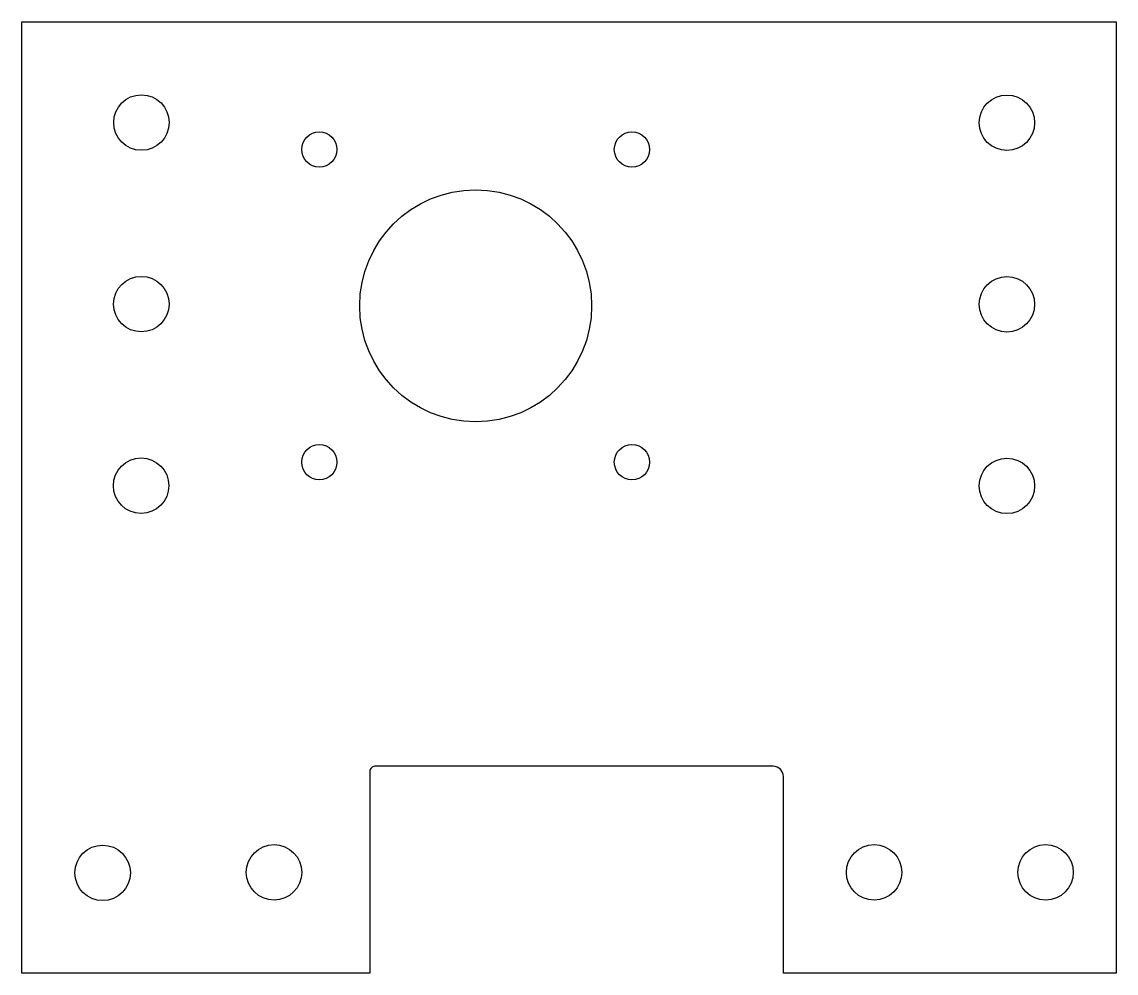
# Model space of a CAD drawing. Header units: millimetres. Extents: x -45 to 63, y -476 to -382.
import ezdxf

# ---------------------------------------------------------------- set-up
doc = ezdxf.new("R2010")
doc.units = ezdxf.units.MM
doc.layers.get('0').update_dxf_attribs({"linetype": 'CONTINUOUS'})

msp = doc.modelspace()

# ---------------------------------------------------------------- linework, layer by layer
msp.add_lwpolyline([(29.49, -455.5), (-10.01, -455.5, 0.414214), (-10.51, -456), (-10.51, -476), (-45.01, -476), (-45.01, -381.7), (63.49, -381.7), (63.49, -476), (30.49, -476), (30.49, -456.5, 0.414214)], format="xyb", close=True)
for centre, radius in [((-33.16, -391.68), 2.75), ((52.66, -391.7), 2.75), ((-15.52, -394.35), 1.75), ((15.48, -394.35), 1.75), ((-0.02, -409.85), 11.5), ((-33.17, -409.68), 2.75), ((52.66, -409.7), 2.75), ((-15.52, -425.35), 1.75), ((15.48, -425.35), 1.75), ((-33.19, -427.68), 2.75), ((52.66, -427.7), 2.75), ((-20.01, -466.01), 2.75), ((39.49, -466.01), 2.75), ((56.49, -466.01), 2.75), ((-37.01, -466.06), 2.75)]:
    msp.add_circle(centre, radius)

doc.saveas('drawing.dxf')
